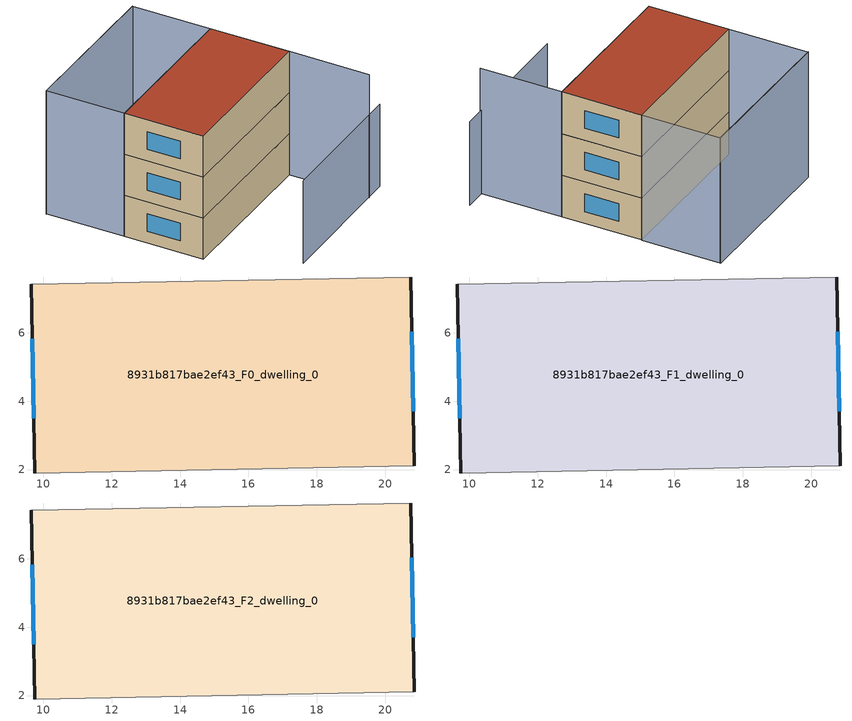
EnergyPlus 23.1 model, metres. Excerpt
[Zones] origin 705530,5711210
8931b817bae2ef43_F0_dwelling_0
 floor ground (EU_floor_Construction): 20.76,7.63 20.86,2.1 9.74,1.9 9.64,7.43 z0
 wall outside (EU_wall_Construction): 20.86,2.1 20.76,7.63 / 9.64,7.43 9.74,1.9 z0:3
 wall adiabatic (EU_wall_Construction): 9.74,1.9 20.86,2.1 / 20.76,7.63 9.64,7.43 z0:3
 window (EU_Window_Construction): 20.83,3.7 20.79,6.04 / 9.67,5.83 9.71,3.5 z0.87:2.13
8931b817bae2ef43_F1_dwelling_0
 floor to 8931b817bae2ef43_F0_dwelling_0 (EU_floor_Construction): 20.75,7.63 20.86,2.1 9.74,1.9 9.64,7.43 z3
 wall outside (EU_wall_Construction): 20.86,2.1 20.76,7.63 / 9.64,7.43 9.74,1.9 z3:6
 wall adiabatic (EU_wall_Construction): 9.74,1.9 20.86,2.1 / 20.76,7.63 9.64,7.43 z3:6
 window (EU_Window_Construction): 20.83,3.7 20.79,6.04 / 9.67,5.83 9.71,3.5 z3.87:5.13
8931b817bae2ef43_F2_dwelling_0
 floor to 8931b817bae2ef43_F1_dwelling_0 (EU_floor_Construction): 20.75,7.63 20.86,2.1 9.74,1.9 9.64,7.43 z6
 wall outside (EU_wall_Construction): 20.86,2.1 20.76,7.63 / 9.64,7.43 9.74,1.9 z6:9
 wall adiabatic (EU_wall_Construction): 9.74,1.9 20.86,2.1 / 20.76,7.63 9.64,7.43 z6:9
 window (EU_Window_Construction): 20.83,3.7 20.79,6.04 / 9.67,5.83 9.71,3.5 z6.87:8.13
 roof outside (EU_roof_Construction): 20.86,2.1 20.76,7.63 9.64,7.43 9.74,1.9 z9
shading: 12.41,-3.69 22.45,-3.43 z0:6; 9.74,1.9 20.87,2.1 / 20.87,2.1 20.98,-3.53 / 20.66,13.08 9.51,12.91 / 20.76,7.63 9.64,7.43 / 9.64,7.43 9.53,12.91 / 9.53,12.91 20.66,13.12 / 20.66,13.12 20.76,7.63 z0:9
[Building]
EU S2 Campaign: North Axis=0; Terrain=City; Solar Distribution=FullExterior
[Site:Location]
London: Latitude=51.5; Longitude=-0.5; Time Zone=0; Elevation=25
[SizingPeriod:WeatherFileDays]
AnnualSizingPeriod: Begin Month=1; Begin Day of Month=1; End Month=12; End Day of Month=31; Day of Week for Start Day=Monday; Use Weather File Daylight Saving Period=No; Use Weather File Rain and Snow Indicators=No
[MATERIAL]
EU_InternalMass_Material: Roughness=MediumRough; Thickness=0.1; Conductivity=1; Density=1800; Specific Heat=900; Thermal Absorptance=0.9; Solar Absorptance=0.7; Visible Absorptance=0.7
[MATERIAL:NOMASS] Roughness=MediumRough; Thermal Absorptance=0.9; Solar Absorptance=0.7; Visible Absorptance=0.7
Name | Thermal Resistance
EU_wall_NoMass | 0.724719
EU_roof_NoMass | 2.98947
EU_floor_NoMass | 2.39157
[WINDOWMATERIAL:SIMPLEGLAZINGSYSTEM]
EU_Window_SimpleGlazing: UFactor=2.63425; Solar Heat Gain Coefficient=0.76; Visible Transmittance=0.76
[CONSTRUCTION]
EU_wall_Construction: EU_wall_NoMass
EU_roof_Construction: EU_roof_NoMass
EU_floor_Construction: EU_floor_NoMass
EU_Window_Construction: EU_Window_SimpleGlazing
EU_InternalMass_Construction: EU_InternalMass_Material
[ZONE] Type=1; Multiplier=1; Ceiling Height=autocalculate; Floor Area=autocalculate; Part of Total Floor Area=Yes
Name | Volume
8931b817bae2ef43_F0_dwelling_0 | 184.513
8931b817bae2ef43_F1_dwelling_0; 8931b817bae2ef43_F2_dwelling_0 | 184.514
[INTERNALMASS] Construction=EU_InternalMass_Construction; Surface Area=61.5043
Name | Zone or ZoneList
8931b817bae2ef43_F0_dwelling_0_EU_InternalMass | 8931b817bae2ef43_F0_dwelling_0
8931b817bae2ef43_F1_dwelling_0_EU_InternalMass | 8931b817bae2ef43_F1_dwelling_0
8931b817bae2ef43_F2_dwelling_0_EU_InternalMass | 8931b817bae2ef43_F2_dwelling_0
[OTHEREQUIPMENT] Fuel Type=Electricity; Design Level Calculation Method=Watts/Area; Power per Zone Floor Area=1; Fraction Latent=0; Fraction Radiant=0; Fraction Lost=0; Carbon Dioxide Generation Rate=0; EndUse Subcategory=EU_Step8_InternalGains
Name | Zone or ZoneList or Space or SpaceList | Schedule
EU_Step8_InternalGain_8931b817bae2ef43_F0_dwelling_0_f000 | 8931b817bae2ef43_F0_dwelling_0 | EU_Step8_GainSchedule_8931b817bae2ef43_F0_dwelling_0_f000
EU_Step8_InternalGain_8931b817bae2ef43_F1_dwelling_0_f000 | 8931b817bae2ef43_F1_dwelling_0 | EU_Step8_GainSchedule_8931b817bae2ef43_F1_dwelling_0_f000
EU_Step8_InternalGain_8931b817bae2ef43_F2_dwelling_0_f000 | 8931b817bae2ef43_F2_dwelling_0 | EU_Step8_GainSchedule_8931b817bae2ef43_F2_dwelling_0_f000
[ZONEVENTILATION:DESIGNFLOWRATE] Schedule=EU_AlwaysOn; Design Flow Rate Calculation Method=AirChanges/Hour; Air Changes per Hour=0.418135; Ventilation Type=Natural; Fan Pressure Rise=0; Fan Total Efficiency=1; Constant Term Coefficient=1; Temperature Term Coefficient=0; Velocity Term Coefficient=0; Velocity Squared Term Coefficient=0; Minimum Indoor Temperature=-100; Maximum Indoor Temperature=100; Delta Temperature=-100; Minimum Outdoor Temperature=-100; Maximum Outdoor Temperature=100; Maximum Wind Speed=40
Name | Zone or ZoneList or Space or SpaceList
EU_ConstantAir_8931b817bae2ef43_F0_dwelling_0 | 8931b817bae2ef43_F0_dwelling_0
EU_ConstantAir_8931b817bae2ef43_F1_dwelling_0 | 8931b817bae2ef43_F1_dwelling_0
EU_ConstantAir_8931b817bae2ef43_F2_dwelling_0 | 8931b817bae2ef43_F2_dwelling_0
[HVACTEMPLATE:THERMOSTAT] Constant Heating Setpoint=20; Constant Cooling Setpoint=50
EU_HeatOnly_8931b817bae2ef43_F0_dwelling_0; EU_HeatOnly_8931b817bae2ef43_F1_dwelling_0; EU_HeatOnly_8931b817bae2ef43_F2_dwelling_0
[HVACTEMPLATE:ZONE:IDEALLOADSAIRSYSTEM] System Availability Schedule=EU_AlwaysOn; Maximum Heating Supply Air Temperature=50; Minimum Cooling Supply Air Temperature=13; Maximum Heating Supply Air Humidity Ratio=0.0156; Minimum Cooling Supply Air Humidity Ratio=0.0077; Heating Limit=NoLimit; Cooling Limit=NoLimit; Heating Availability Schedule=EU_AlwaysOn; Cooling Availability Schedule=EU_CoolingOff; Dehumidification Control Type=ConstantSensibleHeatRatio; Cooling Sensible Heat Ratio=0.7; Dehumidification Setpoint=60; Humidification Control Type=None; Humidification Setpoint=30; Outdoor Air Method=None; Outdoor Air Flow Rate per Person=0.00944; Outdoor Air Flow Rate per Zone Floor Area=0; Outdoor Air Flow Rate per Zone=0; Demand Controlled Ventilation Type=None; Outdoor Air Economizer Type=NoEconomizer; Heat Recovery Type=None; Sensible Heat Recovery Effectiveness=0.7; Latent Heat Recovery Effectiveness=0.65
Name | Template Thermostat
8931b817bae2ef43_F0_dwelling_0 | EU_HeatOnly_8931b817bae2ef43_F0_dwelling_0
8931b817bae2ef43_F1_dwelling_0 | EU_HeatOnly_8931b817bae2ef43_F1_dwelling_0
8931b817bae2ef43_F2_dwelling_0 | EU_HeatOnly_8931b817bae2ef43_F2_dwelling_0
[SIZING:ZONE] Zone Cooling Design Supply Air Temperature Input Method=SupplyAirTemperature; Zone Cooling Design Supply Air Temperature=13; Zone Heating Design Supply Air Temperature Input Method=SupplyAirTemperature; Zone Heating Design Supply Air Temperature=50; Zone Cooling Design Supply Air Humidity Ratio=0.008; Zone Heating Design Supply Air Humidity Ratio=0.008; Cooling Design Air Flow Method=DesignDay; Cooling Design Air Flow Rate=0; Cooling Minimum Air Flow per Zone Floor Area=0.000762; Cooling Minimum Air Flow=0; Cooling Minimum Air Flow Fraction=0.2; Heating Design Air Flow Method=DesignDay; Heating Design Air Flow Rate=0; Heating Maximum Air Flow per Zone Floor Area=0.002032; Heating Maximum Air Flow=0.141576; Heating Maximum Air Flow Fraction=0.3; Account for Dedicated Outdoor Air System=No; Dedicated Outdoor Air System Control Strategy=NeutralSupplyAir; Dedicated Outdoor Air Low Setpoint Temperature for Design=autosize; Dedicated Outdoor Air High Setpoint Temperature for Design=autosize; Zone Load Sizing Method=Sensible Load Only No Latent Load; Zone Latent Cooling Design Supply Air Humidity Ratio Input Method=HumidityRatioDifference; Zone Cooling Design Supply Air Humidity Ratio Difference=0.005; Zone Latent Heating Design Supply Air Humidity Ratio Input Method=HumidityRatioDifference; Zone Humidification Design Supply Air Humidity Ratio Difference=0.005
8931b817bae2ef43_F0_dwelling_0; 8931b817bae2ef43_F1_dwelling_0; 8931b817bae2ef43_F2_dwelling_0
[SCHEDULE:CONSTANT]
Name | Hourly Value
EU_AlwaysOn | 1
EU_CoolingOff | 0
[SCHEDULE:FILE] Column Number=1; Rows to Skip at Top=0; Number of Hours of Data=8760; Column Separator=Comma; Interpolate to Timestep=No; Minutes per Item=60; Adjust Schedule for Daylight Savings=Yes
Name | File
EU_Step8_GainSchedule_8931b817bae2ef43_F0_dwelling_0_f000 | ../../schedules/8931b817bae2ef43/8931b817bae2ef43_F0_dwelling_0_f000_gain.csv
EU_Step8_GainSchedule_8931b817bae2ef43_F1_dwelling_0_f000 | ../../schedules/8931b817bae2ef43/8931b817bae2ef43_F1_dwelling_0_f000_gain.csv
EU_Step8_GainSchedule_8931b817bae2ef43_F2_dwelling_0_f000 | ../../schedules/8931b817bae2ef43/8931b817bae2ef43_F2_dwelling_0_f000_gain.csv
